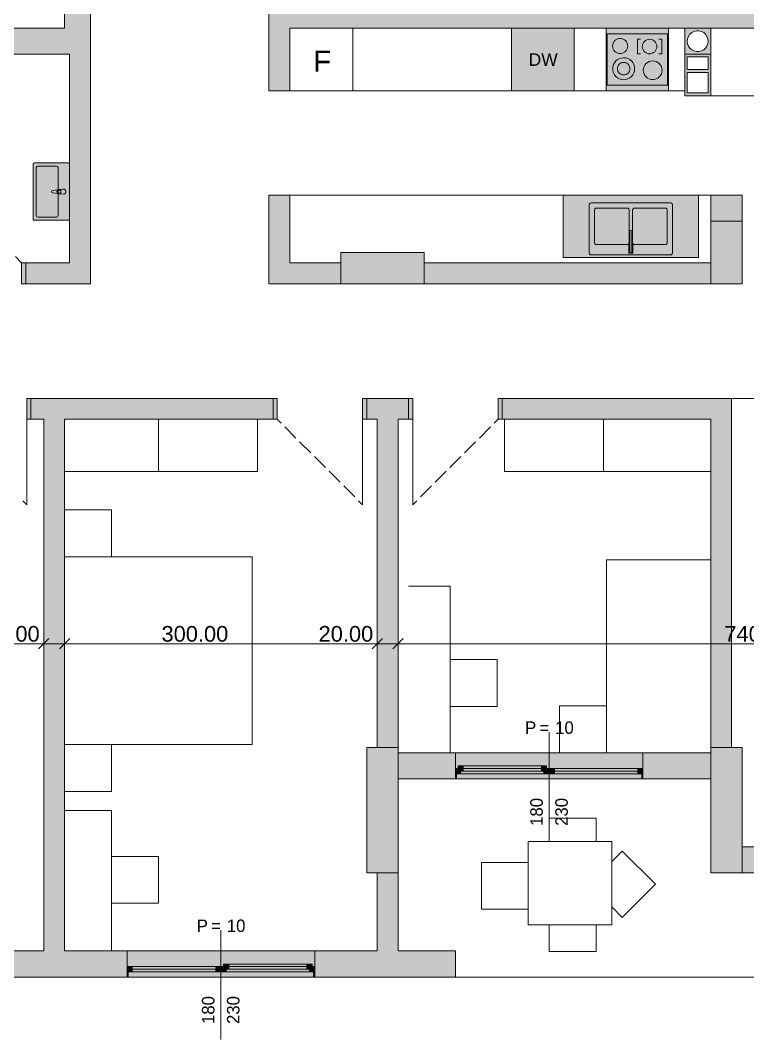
# Model space of a CAD drawing. Header units: millimetres. Extents: x 5493291 to 5652041, y -5155064 to -5098765.
# Drawn here: x 5608082 to 5615060, y -5131592 to -5121817 of the extents above; entities that cross this region are included whole.
import ezdxf

# ---------------------------------------------------------------- set-up
doc = ezdxf.new("R2010")
doc.units = ezdxf.units.MM
doc.header["$MEASUREMENT"] = 0
doc.layers.add('Drawing & Figure', color=7, linetype='Continuous')
for name, color, linetype, lineweight in [('Drawing & Figure_Pen_No__1', 7, 'Continuous', 13), ('Drawing & Figure_Pen_No__101', 252, 'Continuous', 13), ('Drawing & Figure_Pen_No__2', 8, 'Continuous', 13)]:
    doc.layers.add(name, color=color, linetype=linetype, lineweight=lineweight)
for name, color, linetype, lineweight, true_color in [('Drawing & Figure_Pen_No__102', 7, 'Continuous', 13, 0xcccccc), ('Drawing & Figure_Pen_No__105', 7, 'Continuous', 13, 0xcae6ff), ('Drawing & Figure_Pen_No__145', 7, 'Continuous', 13, 0x0077b0), ('Drawing & Figure_Pen_No__181', 7, 'Continuous', 5, 0x282828), ('Drawing & Figure_Pen_No__61', 7, 'Continuous', 13, 0x6a6a6a), ('Drawing & Figure_Pen_No__62', 7, 'Continuous', 13, 0xaaaaaa), ('Drawing & Figure_Pen_No__65', 7, 'Continuous', 20, 0x80c2ff)]:
    doc.layers.add(name, color=color, linetype=linetype, lineweight=lineweight, true_color=true_color)
doc.styles.add('GENERATED_STYLE_1', font='GIL_____.TTF')
doc.styles.add('GENERATED_STYLE_2', font='arial.ttf')
doc.styles.add('GENERATED_STYLE_3', font='ARIALUNI.ttf')

msp = doc.modelspace()

# ---------------------------------------------------------------- hatches: boundary and pattern name
at = {"layer": 'Drawing & Figure', "linetype": 'Continuous', "lineweight": 20}
h = msp.add_hatch(color=6, dxfattribs=at)
h.paths.add_polyline_path([(5614456.6, -5122141.5), (5614706.7, -5122141.5), (5614706.7, -5121891.5), (5614686.5, -5121891.5), (5614476.2, -5121891.5), (5614456.6, -5121891.5)])
h.paths.add_polyline_path([(5614484.5, -5122040.4), (5614481.5, -5122016.5), (5614484.5, -5121992.6), (5614492.8, -5121970), (5614506.5, -5121950.2), (5614524.9, -5121934.2), (5614545.7, -5121923), (5614569.4, -5121917.2), (5614593.2, -5121917.2), (5614617, -5121923), (5614638.4, -5121934.2), (5614656.2, -5121950.2), (5614669.8, -5121970), (5614678.7, -5121992.6), (5614681.1, -5122016.5), (5614678.7, -5122040.4), (5614669.8, -5122063), (5614656.2, -5122082.8), (5614638.4, -5122098.8), (5614617, -5122110), (5614593.2, -5122115.8), (5614569.4, -5122115.8), (5614545.7, -5122110), (5614524.9, -5122098.8), (5614506.5, -5122082.8), (5614492.8, -5122063)], flags=0)
h = msp.add_hatch(color=6, dxfattribs=at)
h.paths.add_polyline_path([(5614456.6, -5122541.5), (5614706.7, -5122541.5), (5614706.7, -5122141.5), (5614456.6, -5122141.5)])
h.paths.add_polyline_path([(5614681.1, -5122512.8), (5614481.5, -5122512.8), (5614481.5, -5122316.5), (5614681.1, -5122316.5)], flags=0)
h.paths.add_polyline_path([(5614481.5, -5122286.5), (5614481.5, -5122166.5), (5614681.1, -5122166.5), (5614681.1, -5122286.5)], flags=0)
at = {"layer": 'Drawing & Figure_Pen_No__1', "linetype": 'Continuous', "lineweight": 0, "true_color": 0xffffff}
for points in [[(5608754.6, -5121541.5), (5608504.5, -5121541.5), (5608504.5, -5121891.5), (5608754.6, -5121891.5)], [(5611656.4, -5121591.5), (5611406.3, -5121591.5), (5611406.3, -5121891.5)], [(5611656.4, -5121591.5), (5611406.3, -5121891.5), (5611656.4, -5121891.5)], [(5611656.4, -5121891.5), (5619106.6, -5121891.5), (5619106.6, -5121591.5), (5611656.4, -5121591.5)], [(5610466.6, -5121891.5), (5610666.7, -5121891.5), (5610466.6, -5121691.5)], [(5610466.6, -5121691.5), (5610666.7, -5121891.5), (5610666.7, -5121691.5)], [(5610666.7, -5121891.5), (5611406.3, -5121891.5), (5611406.3, -5121691.5), (5610666.7, -5121691.5)], [(5601706, -5122141.5), (5608504.5, -5122141.5), (5608504.5, -5121891.5), (5601706, -5121891.5)], [(5608754.6, -5121891.5), (5608504.5, -5121891.5), (5608754.6, -5122141.5)], [(5608504.5, -5122141.5), (5608754.6, -5122141.5), (5608504.5, -5121891.5)], [(5610466.6, -5121891.5), (5610466.6, -5122491.5), (5610666.7, -5122491.5), (5610666.7, -5121891.5)], [(5612795.7, -5122491.5), (5613395.7, -5122491.5), (5613395.7, -5121891.5), (5612795.7, -5121891.5)], [(5613702.2, -5122491.5), (5614302.1, -5122491.5), (5614302.1, -5121891.5), (5613702.2, -5121891.5)], [(5613712.3, -5122436.5), (5614292, -5122436.5), (5614292, -5121946.5), (5613712.3, -5121946.5)], [(5608754.6, -5124141.6), (5608754.6, -5122141.5), (5608554.4, -5122141.5), (5608554.4, -5124141.6)], [(5608554.4, -5123718.8), (5608554.4, -5123198.8), (5608552.6, -5123191.3), (5608547.3, -5123185.8), (5608539.6, -5123183.8), (5608219.4, -5123183.8), (5608212.3, -5123185.8), (5608206.3, -5123191.3), (5608204.5, -5123198.8), (5608204.5, -5123718.8), (5608206.3, -5123726.3), (5608212.3, -5123731.8), (5608219.4, -5123733.9), (5608539.6, -5123733.9), (5608547.3, -5123731.8), (5608552.6, -5123726.3)], [(5608494.4, -5123483.8), (5608505.1, -5123481.3), (5608514, -5123474.4), (5608518.8, -5123464.4), (5608518.8, -5123453.2), (5608514, -5123443.3), (5608505.1, -5123436.3), (5608494.4, -5123433.8), (5608452.8, -5123437.9), (5608443.3, -5123441.1), (5608389.9, -5123447.7), (5608383.3, -5123451.4), (5608380.4, -5123458.8), (5608383.3, -5123466.2), (5608389.9, -5123469.9), (5608443.3, -5123476.6), (5608452.8, -5123479.9)], [(5610666.7, -5124141.6), (5610666.7, -5123491.6), (5610466.6, -5123491.6), (5610466.6, -5124141.6)], [(5613289.9, -5123491.6), (5613289.9, -5124091.6), (5614589.6, -5124091.6), (5614589.6, -5123491.6)], [(5615006.6, -5123741.6), (5615006.6, -5123491.6), (5614706.7, -5123491.6), (5614706.7, -5123741.6)], [(5613559.6, -5123566.6), (5613549.5, -5123569.3), (5613542.4, -5123576.6), (5613540, -5123586.5), (5613540, -5124046.6), (5613542.4, -5124056.6), (5613549.5, -5124063.9), (5613559.6, -5124066.6), (5614320, -5124066.6), (5614330.1, -5124063.9), (5614337.2, -5124056.6), (5614339.6, -5124046.6), (5614339.6, -5123586.5), (5614337.2, -5123576.6), (5614330.1, -5123569.3), (5614320, -5123566.6)], [(5613930.9, -5123838.7), (5613930.9, -5124036.6), (5613933.3, -5124042.9), (5613939.8, -5124045.6), (5613946.3, -5124042.9), (5613948.7, -5124036.6), (5613948.7, -5123838.7), (5613946.3, -5123832.3), (5613939.8, -5123829.7), (5613933.3, -5123832.3)], [(5613919.6, -5123985.6), (5613919.6, -5124050.6), (5613960, -5124050.6), (5613960, -5123985.6), (5613948.7, -5123985.6), (5613948.7, -5124036.6), (5613946.3, -5124042.9), (5613939.8, -5124045.6), (5613933.3, -5124042.9), (5613930.9, -5124036.6), (5613930.9, -5123985.6)], [(5613920.2, -5123949.6), (5613920.2, -5123984.6), (5613930.9, -5123984.6), (5613930.9, -5123949.6)], [(5613959.4, -5123949.6), (5613948.7, -5123949.6), (5613948.7, -5123984.6), (5613959.4, -5123984.6)], [(5608134.4, -5124341.6), (5608134.4, -5124141.6), (5608094.6, -5124141.6), (5608094.6, -5124341.6)], [(5608554.4, -5124141.6), (5608134.4, -5124141.6), (5608134.4, -5124341.6), (5608554.4, -5124341.6)], [(5608506.3, -5124141.6), (5608306.1, -5124141.6), (5608306.1, -5124341.6), (5608506.3, -5124341.6)], [(5608554.4, -5124141.6), (5608754.6, -5124341.6), (5608754.6, -5124141.6)], [(5608554.4, -5124141.6), (5608554.4, -5124341.6), (5608754.6, -5124341.6)], [(5610666.7, -5124141.6), (5610466.6, -5124341.6), (5610666.7, -5124341.6)], [(5610666.7, -5124141.6), (5610466.6, -5124141.6), (5610466.6, -5124341.6)], [(5610666.7, -5124341.6), (5611155.6, -5124341.6), (5611155.6, -5124141.6), (5610666.7, -5124141.6)], [(5611955.2, -5124341.6), (5614706.7, -5124341.6), (5614706.7, -5124141.6), (5611955.2, -5124141.6)], [(5608184.3, -5125641.6), (5608184.3, -5125441.6), (5608144.5, -5125441.6), (5608144.5, -5125641.6)], [(5608184.3, -5125641.6), (5610506.4, -5125641.6), (5610506.4, -5125441.6), (5608184.3, -5125441.6)], [(5610506.4, -5125441.6), (5610506.4, -5125641.6), (5610546.2, -5125641.6), (5610546.2, -5125441.6)], [(5611406.3, -5125641.6), (5611406.3, -5125441.6), (5611366.5, -5125441.6), (5611366.5, -5125641.6)], [(5611406.3, -5125441.6), (5611406.3, -5125641.6), (5611806.1, -5125641.6), (5611806.1, -5125441.6)], [(5611806.1, -5125641.6), (5611846.5, -5125641.6), (5611846.5, -5125441.6), (5611806.1, -5125441.6)], [(5612706.6, -5125441.6), (5612666.2, -5125441.6), (5612666.2, -5125641.6), (5612706.6, -5125641.6)], [(5612706.6, -5125641.6), (5614706.7, -5125641.6), (5614706.7, -5125441.6), (5612706.6, -5125441.6)], [(5614706.7, -5125641.6), (5614906.3, -5125641.6), (5614906.3, -5125441.6)], [(5614706.7, -5125641.6), (5614906.3, -5125441.6), (5614706.7, -5125441.6)], [(5608306.1, -5125641.6), (5608306.1, -5130741.6), (5608506.3, -5130741.6), (5608506.3, -5125641.6)], [(5611506.1, -5125641.6), (5611506.1, -5128791.4), (5611706.3, -5128791.4), (5611706.3, -5125641.6)], [(5614706.7, -5125641.6), (5614706.7, -5128791.4), (5614906.3, -5128791.4), (5614906.3, -5125641.6)], [(5611706.3, -5128841.9), (5611706.3, -5129092), (5612256.3, -5129092), (5612256.3, -5129041.5), (5612256.3, -5128991.6), (5612256.3, -5128841.9)], [(5612256.3, -5129041.5), (5614056.2, -5129041.5), (5614056.2, -5128991.6), (5614056.2, -5128841.9), (5612256.3, -5128841.9), (5612256.3, -5128991.6)], [(5614056.2, -5129041.5), (5614056.2, -5129092), (5614706.7, -5129092), (5614706.7, -5128841.9), (5614056.2, -5128841.9), (5614056.2, -5128991.6)], [(5612256.3, -5129041.5), (5612306.2, -5129041.5), (5612306.2, -5129016.6), (5612281.3, -5129016.6), (5612281.3, -5128991.6), (5612256.3, -5128991.6)], [(5612281.3, -5129016.6), (5612331.2, -5129016.6), (5612331.2, -5128966.7), (5612281.3, -5128966.7)], [(5612331.2, -5128966.7), (5612331.2, -5129016.6), (5612306.2, -5129016.6), (5612306.2, -5129041.5), (5613106.4, -5129041.5), (5613106.4, -5129016.6), (5613081.4, -5129016.6), (5613081.4, -5128966.7)], [(5612331.2, -5129016.6), (5613081.4, -5129016.6), (5613081.4, -5128966.7), (5612331.2, -5128966.7)], [(5613131.3, -5128966.7), (5613081.4, -5128966.7), (5613081.4, -5129016.6), (5613131.3, -5129016.6)], [(5613156.3, -5128991.6), (5613131.3, -5128991.6), (5613131.3, -5129016.6), (5613106.4, -5129016.6), (5613106.4, -5129041.5), (5613156.3, -5129041.5)], [(5613156.3, -5129041.5), (5613206.2, -5129041.5), (5613206.2, -5128991.6), (5613156.3, -5128991.6)], [(5614006.3, -5128991.6), (5613206.2, -5128991.6), (5613206.2, -5129041.5), (5614006.3, -5129041.5)], [(5614056.2, -5128991.6), (5614006.3, -5128991.6), (5614006.3, -5129041.5), (5614056.2, -5129041.5)], [(5614056.2, -5129041.5), (5612256.3, -5129041.5), (5612256.3, -5129092), (5612266.4, -5129092), (5614046.1, -5129092), (5614056.2, -5129092)], [(5612256.3, -5129092), (5612266.4, -5129092), (5612266.4, -5129041.5), (5612256.3, -5129041.5)], [(5614046.1, -5129092), (5614056.2, -5129092), (5614056.2, -5129041.5), (5614046.1, -5129041.5)], [(5615006.6, -5129741.9), (5615006.6, -5129992), (5615406.4, -5129992), (5615406.4, -5129941.5), (5615406.4, -5129891.6), (5615406.4, -5129741.9)], [(5611506.1, -5129992), (5611506.1, -5130741.6), (5611706.3, -5130741.6), (5611706.3, -5129992)], [(5607759.6, -5130991.7), (5609106.3, -5130991.7), (5609106.3, -5130941.8), (5609106.3, -5130891.9), (5609106.3, -5130741.6), (5607759.6, -5130741.6), (5607759.6, -5130891.9), (5607759.6, -5130941.8)], [(5610906.1, -5130941.8), (5610906.1, -5130891.9), (5610906.1, -5130741.6), (5609106.3, -5130741.6), (5609106.3, -5130891.9), (5609106.3, -5130941.8)], [(5610906.1, -5130941.8), (5610906.1, -5130991.7), (5612256.3, -5130991.7), (5612256.3, -5130741.6), (5610906.1, -5130741.6), (5610906.1, -5130891.9)], [(5610031.1, -5130866.9), (5610031.1, -5130916.8), (5610081, -5130916.8), (5610081, -5130866.9)], [(5610831.3, -5130866.9), (5610081, -5130866.9), (5610081, -5130916.8), (5610056.1, -5130916.8), (5610056.1, -5130941.8), (5610856.2, -5130941.8), (5610856.2, -5130916.8), (5610831.3, -5130916.8)], [(5610831.3, -5130916.8), (5610831.3, -5130866.9), (5610081, -5130866.9), (5610081, -5130916.8)], [(5610881.2, -5130916.8), (5610881.2, -5130866.9), (5610831.3, -5130866.9), (5610831.3, -5130916.8)], [(5609106.3, -5130891.9), (5609106.3, -5130941.8), (5609156.2, -5130941.8), (5609156.2, -5130891.9)], [(5609106.3, -5130941.8), (5609106.3, -5130991.7), (5609116.4, -5130991.7), (5610896, -5130991.7), (5610906.1, -5130991.7), (5610906.1, -5130941.8)], [(5609116.4, -5130991.7), (5609116.4, -5130941.8), (5609106.3, -5130941.8), (5609106.3, -5130991.7)], [(5609156.2, -5130891.9), (5609156.2, -5130941.8), (5609956.3, -5130941.8), (5609956.3, -5130891.9)], [(5610006.2, -5130941.8), (5610006.2, -5130891.9), (5609956.3, -5130891.9), (5609956.3, -5130941.8)], [(5610006.2, -5130891.9), (5610006.2, -5130941.8), (5610056.1, -5130941.8), (5610056.1, -5130916.8), (5610031.1, -5130916.8), (5610031.1, -5130891.9)], [(5610906.1, -5130941.8), (5610906.1, -5130891.9), (5610881.2, -5130891.9), (5610881.2, -5130916.8), (5610856.2, -5130916.8), (5610856.2, -5130941.8)], [(5610906.1, -5130991.7), (5610906.1, -5130941.8), (5610896, -5130941.8), (5610896, -5130991.7)]]:
    msp.add_hatch(color=7, dxfattribs=at).paths.add_polyline_path(points)
at = {"layer": 'Drawing & Figure_Pen_No__1', "linetype": 'Continuous', "lineweight": 0, "true_color": 0x000000}
for points in [[(5615006.6, -5123741.6), (5614706.7, -5123741.6), (5614706.7, -5124341.6), (5615006.6, -5124341.6)], [(5611955.2, -5124041.6), (5611155.6, -5124041.6), (5611155.6, -5124341.6), (5611955.2, -5124341.6)], [(5611706.3, -5128791.4), (5611406.3, -5128791.4), (5611406.3, -5129992), (5611706.3, -5129992)], [(5615006.6, -5128791.4), (5614706.7, -5128791.4), (5614706.7, -5129992), (5615006.6, -5129992)]]:
    msp.add_hatch(color=18, dxfattribs=at).paths.add_polyline_path(points)

# ---------------------------------------------------------------- linework, layer by layer
at = {"layer": 'Drawing & Figure_Pen_No__1', "color": 7, "linetype": 'Continuous', "lineweight": 13}
for points in [[(5608504.5, -5120091.4), (5608504.5, -5121891.5)], [(5608504.5, -5121541.5), (5608504.5, -5121891.5)], [(5608754.6, -5121891.5), (5608754.6, -5121541.5)], [(5610466.6, -5121691.5), (5610466.6, -5121891.5)], [(5608504.5, -5121891.5), (5589555.9, -5121891.5)], [(5608504.5, -5121891.5), (5601706, -5121891.5)], [(5608754.6, -5122141.5), (5608754.6, -5121891.5)], [(5610466.6, -5121891.5), (5610466.6, -5122491.5)], [(5610666.7, -5121891.5), (5611406.3, -5121891.5)], [(5610666.7, -5122491.5), (5610666.7, -5121891.5)], [(5611406.3, -5121891.5), (5619106.6, -5121891.5)], [(5614456.6, -5121891.5), (5614456.6, -5122141.5)], [(5614476.2, -5121891.5), (5614456.6, -5121891.5)], [(5614686.5, -5121891.5), (5614476.2, -5121891.5)], [(5614492.8, -5121970), (5614484.5, -5121992.6)], [(5614506.5, -5121950.2), (5614492.8, -5121970)], [(5614524.9, -5121934.2), (5614506.5, -5121950.2)], [(5614545.7, -5121923), (5614524.9, -5121934.2)], [(5614569.4, -5121917.2), (5614545.7, -5121923)], [(5614593.2, -5121917.2), (5614569.4, -5121917.2)], [(5614617, -5121923), (5614593.2, -5121917.2)], [(5614638.4, -5121934.2), (5614617, -5121923)], [(5614656.2, -5121950.2), (5614638.4, -5121934.2)], [(5614669.8, -5121970), (5614656.2, -5121950.2)], [(5614678.7, -5121992.6), (5614669.8, -5121970)], [(5614706.7, -5121891.5), (5614686.5, -5121891.5)], [(5614706.7, -5122141.5), (5614706.7, -5121891.5)], [(5614484.5, -5121992.6), (5614481.5, -5122016.5)], [(5614481.5, -5122016.5), (5614484.5, -5122040.4)], [(5614484.5, -5122040.4), (5614492.8, -5122063)], [(5614492.8, -5122063), (5614506.5, -5122082.8)], [(5614656.2, -5122082.8), (5614669.8, -5122063)], [(5614669.8, -5122063), (5614678.7, -5122040.4)], [(5614681.1, -5122016.5), (5614678.7, -5121992.6)], [(5614678.7, -5122040.4), (5614681.1, -5122016.5)], [(5607206, -5122141.5), (5608554.4, -5122141.5)], [(5608554.4, -5122141.5), (5608554.4, -5124141.6)], [(5608754.6, -5124141.6), (5608754.6, -5122141.5)], [(5614456.6, -5122141.5), (5614706.7, -5122141.5)], [(5614706.7, -5122141.5), (5614456.6, -5122141.5)], [(5614456.6, -5122141.5), (5614456.6, -5122541.5)], [(5614481.5, -5122166.5), (5614481.5, -5122286.5)], [(5614681.1, -5122166.5), (5614481.5, -5122166.5)], [(5614506.5, -5122082.8), (5614524.9, -5122098.8)], [(5614524.9, -5122098.8), (5614545.7, -5122110)], [(5614545.7, -5122110), (5614569.4, -5122115.8)], [(5614569.4, -5122115.8), (5614593.2, -5122115.8)], [(5614593.2, -5122115.8), (5614617, -5122110)], [(5614617, -5122110), (5614638.4, -5122098.8)], [(5614638.4, -5122098.8), (5614656.2, -5122082.8)], [(5614681.1, -5122286.5), (5614681.1, -5122166.5)], [(5614706.7, -5122541.5), (5614706.7, -5122141.5)], [(5614481.5, -5122286.5), (5614681.1, -5122286.5)], [(5614481.5, -5122316.5), (5614481.5, -5122512.8)], [(5614681.1, -5122316.5), (5614481.5, -5122316.5)], [(5614681.1, -5122512.8), (5614681.1, -5122316.5)], [(5610666.7, -5122491.5), (5610466.6, -5122491.5)], [(5614456.6, -5122541.5), (5614706.7, -5122541.5)], [(5614481.5, -5122512.8), (5614681.1, -5122512.8)], [(5610466.6, -5123491.6), (5610466.6, -5124341.6)], [(5610666.7, -5123491.6), (5610466.6, -5123491.6)], [(5610666.7, -5124141.6), (5610666.7, -5123491.6)], [(5615006.6, -5123491.6), (5614706.7, -5123491.6)], [(5614706.7, -5123491.6), (5614706.7, -5123741.6)], [(5615006.6, -5123741.6), (5615006.6, -5123491.6)], [(5614706.7, -5123741.6), (5615006.6, -5123741.6)], [(5615006.6, -5123741.6), (5614706.7, -5123741.6)], [(5614706.7, -5123741.6), (5614706.7, -5124341.6)], [(5615006.6, -5124341.6), (5615006.6, -5123741.6)], [(5611955.2, -5124041.6), (5611155.6, -5124041.6)], [(5611155.6, -5124041.6), (5611155.6, -5124341.6)], [(5611955.2, -5124341.6), (5611955.2, -5124041.6)], [(5608134.4, -5124141.6), (5608156.4, -5124141.6)], [(5608134.4, -5124141.6), (5608134.4, -5124341.6)], [(5608554.4, -5124141.6), (5608134.4, -5124141.6)], [(5608134.4, -5124141.6), (5608134.4, -5124341.6)], [(5608134.4, -5124141.6), (5608134.4, -5124341.6)], [(5608134.4, -5124141.6), (5608156.4, -5124141.6)], [(5608134.4, -5124141.6), (5608156.4, -5124141.6)], [(5608506.3, -5124141.6), (5608306.1, -5124141.6)], [(5608754.6, -5124341.6), (5608754.6, -5124141.6)], [(5611155.6, -5124141.6), (5610666.7, -5124141.6)], [(5611155.6, -5124141.6), (5611155.6, -5124341.6)], [(5614706.7, -5124141.6), (5611955.2, -5124141.6)], [(5611955.2, -5124141.6), (5611955.2, -5124341.6)], [(5614706.7, -5124341.6), (5614706.7, -5124141.6)], [(5608134.4, -5124341.6), (5608156.4, -5124341.6)], [(5608134.4, -5124341.6), (5608754.6, -5124341.6)], [(5608134.4, -5124341.6), (5608156.4, -5124341.6)], [(5608134.4, -5124341.6), (5608156.4, -5124341.6)], [(5608306.1, -5124341.6), (5608506.3, -5124341.6)], [(5610466.6, -5124341.6), (5610666.7, -5124341.6)], [(5610666.7, -5124341.6), (5611155.6, -5124341.6)], [(5611155.6, -5124341.6), (5611955.2, -5124341.6)], [(5611955.2, -5124341.6), (5614706.7, -5124341.6)], [(5614706.7, -5124341.6), (5615006.6, -5124341.6)], [(5608184.3, -5125441.6), (5608206.3, -5125441.6)], [(5608184.3, -5125641.6), (5608184.3, -5125441.6)], [(5610506.4, -5125441.6), (5608184.3, -5125441.6)], [(5608184.3, -5125641.6), (5608184.3, -5125441.6)], [(5608184.3, -5125641.6), (5608184.3, -5125441.6)], [(5608184.3, -5125441.6), (5608206.3, -5125441.6)], [(5608184.3, -5125441.6), (5608206.3, -5125441.6)], [(5610506.4, -5125441.6), (5610484.4, -5125441.6)], [(5610506.4, -5125441.6), (5610484.4, -5125441.6)], [(5610506.4, -5125441.6), (5610484.4, -5125441.6)], [(5610506.4, -5125641.6), (5610506.4, -5125441.6)], [(5610506.4, -5125641.6), (5610506.4, -5125441.6)], [(5610506.4, -5125641.6), (5610506.4, -5125441.6)], [(5611406.3, -5125441.6), (5611428.3, -5125441.6)], [(5611406.3, -5125641.6), (5611406.3, -5125441.6)], [(5611806.1, -5125441.6), (5611406.3, -5125441.6)], [(5611406.3, -5125641.6), (5611406.3, -5125441.6)], [(5611406.3, -5125641.6), (5611406.3, -5125441.6)], [(5611406.3, -5125441.6), (5611428.3, -5125441.6)], [(5611406.3, -5125441.6), (5611428.3, -5125441.6)], [(5611806.1, -5125441.6), (5611784.1, -5125441.6)], [(5611806.1, -5125441.6), (5611784.1, -5125441.6)], [(5611806.1, -5125441.6), (5611784.1, -5125441.6)], [(5611806.1, -5125641.6), (5611806.1, -5125441.6)], [(5611806.1, -5125641.6), (5611806.1, -5125441.6)], [(5611806.1, -5125641.6), (5611806.1, -5125441.6)], [(5612706.6, -5125441.6), (5612728.6, -5125441.6)], [(5612706.6, -5125641.6), (5612706.6, -5125441.6)], [(5614906.3, -5125441.6), (5612706.6, -5125441.6)], [(5612706.6, -5125641.6), (5612706.6, -5125441.6)], [(5612706.6, -5125641.6), (5612706.6, -5125441.6)], [(5612706.6, -5125441.6), (5612728.6, -5125441.6)], [(5612706.6, -5125441.6), (5612728.6, -5125441.6)], [(5614906.3, -5125441.6), (5614906.3, -5125641.6)], [(5608184.3, -5125641.6), (5608206.3, -5125641.6)], [(5608184.3, -5125641.6), (5608306.1, -5125641.6)], [(5608184.3, -5125641.6), (5608206.3, -5125641.6)], [(5608184.3, -5125641.6), (5608206.3, -5125641.6)], [(5608306.1, -5125641.6), (5608306.1, -5130741.6)], [(5608506.3, -5125641.6), (5610506.4, -5125641.6)], [(5608506.3, -5130741.6), (5608506.3, -5125641.6)], [(5610506.4, -5125641.6), (5610484.4, -5125641.6)], [(5610506.4, -5125641.6), (5610484.4, -5125641.6)], [(5610506.4, -5125641.6), (5610484.4, -5125641.6)], [(5611406.3, -5125641.6), (5611428.3, -5125641.6)], [(5611406.3, -5125641.6), (5611506.1, -5125641.6)], [(5611406.3, -5125641.6), (5611428.3, -5125641.6)], [(5611406.3, -5125641.6), (5611428.3, -5125641.6)], [(5611506.1, -5125641.6), (5611506.1, -5128791.4)], [(5611706.3, -5125641.6), (5611806.1, -5125641.6)], [(5611706.3, -5128791.4), (5611706.3, -5125641.6)], [(5611806.1, -5125641.6), (5611784.1, -5125641.6)], [(5611806.1, -5125641.6), (5611784.1, -5125641.6)], [(5611806.1, -5125641.6), (5611784.1, -5125641.6)], [(5612706.6, -5125641.6), (5612728.6, -5125641.6)], [(5612706.6, -5125641.6), (5614706.7, -5125641.6)], [(5612706.6, -5125641.6), (5612728.6, -5125641.6)], [(5612706.6, -5125641.6), (5612728.6, -5125641.6)], [(5614706.7, -5125641.6), (5614706.7, -5128791.4)], [(5614906.3, -5128791.4), (5614906.3, -5125641.6)], [(5608306.1, -5127888.5), (5608306.1, -5127700.8)], [(5608506.3, -5127888.5), (5608506.3, -5127700.8)], [(5611506.1, -5127888.5), (5611506.1, -5127700.8)], [(5611706.3, -5127888.5), (5611706.3, -5127700.8)], [(5605356.2, -5127794.7), (5608306.1, -5127794.7)], [(5608306.1, -5127794.7), (5608506.3, -5127794.7)], [(5608506.3, -5127794.7), (5611506.1, -5127794.7)], [(5611506.1, -5127794.7), (5611706.3, -5127794.7)], [(5611706.3, -5127794.7), (5619106.6, -5127794.7)], [(5611706.3, -5128791.4), (5611406.3, -5128791.4)], [(5611406.3, -5128791.4), (5611406.3, -5129992)], [(5611506.1, -5128791.4), (5611706.3, -5128791.4)], [(5611706.3, -5129992), (5611706.3, -5128791.4)], [(5614706.7, -5128791.4), (5614906.3, -5128791.4)], [(5615006.6, -5128791.4), (5614706.7, -5128791.4)], [(5614706.7, -5128791.4), (5614706.7, -5129992)], [(5615006.6, -5129992), (5615006.6, -5128791.4)], [(5612256.3, -5128841.9), (5611706.3, -5128841.9)], [(5611706.3, -5128841.9), (5611706.3, -5129092)], [(5612256.3, -5128991.6), (5612256.3, -5128841.9)], [(5614056.2, -5128991.6), (5614056.2, -5128841.9)], [(5614706.7, -5128841.9), (5614056.2, -5128841.9)], [(5614706.7, -5129092), (5614706.7, -5128841.9)], [(5612256.3, -5129041.5), (5612256.3, -5128991.6)], [(5614056.2, -5129041.5), (5614056.2, -5128991.6)], [(5611706.3, -5129092), (5612256.3, -5129092)], [(5612256.3, -5129092), (5612256.3, -5129041.5)], [(5612256.3, -5129092), (5612256.3, -5129041.5)], [(5614056.2, -5129092), (5614056.2, -5129041.5)], [(5614056.2, -5129092), (5614056.2, -5129041.5)], [(5614056.2, -5129092), (5614706.7, -5129092)], [(5615406.4, -5129741.9), (5615006.6, -5129741.9)], [(5615006.6, -5129741.9), (5615006.6, -5129992)], [(5611406.3, -5129992), (5611706.3, -5129992)], [(5611506.1, -5129992), (5611506.1, -5130741.6)], [(5611706.3, -5129992), (5611506.1, -5129992)], [(5611706.3, -5130741.6), (5611706.3, -5129992)], [(5614706.7, -5129992), (5615006.6, -5129992)], [(5615006.6, -5129992), (5615406.4, -5129992)], [(5608306.1, -5130741.6), (5607759.6, -5130741.6)], [(5609106.3, -5130741.6), (5608506.3, -5130741.6)], [(5609106.3, -5130891.9), (5609106.3, -5130741.6)], [(5610906.1, -5130891.9), (5610906.1, -5130741.6)], [(5611506.1, -5130741.6), (5610906.1, -5130741.6)], [(5612256.3, -5130741.6), (5611706.3, -5130741.6)], [(5612256.3, -5130991.7), (5612256.3, -5130741.6)], [(5609106.3, -5130941.8), (5609106.3, -5130891.9)], [(5609106.3, -5130991.7), (5609106.3, -5130941.8)], [(5609106.3, -5130991.7), (5609106.3, -5130941.8)], [(5610906.1, -5130941.8), (5610906.1, -5130891.9)], [(5610906.1, -5130991.7), (5610906.1, -5130941.8)], [(5610906.1, -5130991.7), (5610906.1, -5130941.8)], [(5540454.1, -5130991.7), (5619356.6, -5130991.7)], [(5540454.1, -5130991.7), (5619356.6, -5130991.7)], [(5607759.6, -5130991.7), (5609106.3, -5130991.7)], [(5610906.1, -5130991.7), (5612256.3, -5130991.7)]]:
    msp.add_lwpolyline(points, dxfattribs=at)
at = {"layer": 'Drawing & Figure_Pen_No__101', "color": 252, "linetype": 'Continuous', "lineweight": 13}
for points in [[(5608206.3, -5123191.3), (5608204.5, -5123198.8)], [(5608204.5, -5123198.8), (5608204.5, -5123718.8)], [(5608212.3, -5123185.8), (5608206.3, -5123191.3)], [(5608219.4, -5123183.8), (5608212.3, -5123185.8)], [(5608539.6, -5123183.8), (5608219.4, -5123183.8)], [(5608234.2, -5123228.8), (5608234.2, -5123688.8)], [(5608429.7, -5123213.8), (5608249.7, -5123213.8)], [(5608444.5, -5123688.8), (5608444.5, -5123228.8)], [(5608547.3, -5123185.8), (5608539.6, -5123183.8)], [(5608552.6, -5123191.3), (5608547.3, -5123185.8)], [(5608554.4, -5123198.8), (5608552.6, -5123191.3)], [(5608554.4, -5123718.8), (5608554.4, -5123198.8)], [(5608389.9, -5123447.7), (5608443.3, -5123441.1)], [(5608443.3, -5123441.1), (5608452.8, -5123437.8)], [(5608452.8, -5123437.8), (5608494.4, -5123433.8)], [(5608469.5, -5123445.2), (5608454.6, -5123445.2)], [(5608469.5, -5123472.4), (5608469.5, -5123445.2)], [(5608494.4, -5123433.8), (5608505.1, -5123436.3)], [(5608505.1, -5123436.3), (5608514, -5123443.3)], [(5608514, -5123443.3), (5608518.8, -5123453.2)], [(5608380.4, -5123458.8), (5608383.3, -5123451.4)], [(5608383.3, -5123466.2), (5608380.4, -5123458.8)], [(5608383.3, -5123451.4), (5608389.9, -5123447.7)], [(5608389.9, -5123469.9), (5608383.3, -5123466.2)], [(5608443.3, -5123476.5), (5608389.9, -5123469.9)], [(5608452.8, -5123479.9), (5608443.3, -5123476.5)], [(5608494.4, -5123483.8), (5608452.8, -5123479.9)], [(5608454.6, -5123472.4), (5608469.5, -5123472.4)], [(5608505.1, -5123481.3), (5608494.4, -5123483.8)], [(5608514, -5123474.4), (5608505.1, -5123481.3)], [(5608518.8, -5123464.4), (5608514, -5123474.4)], [(5608518.8, -5123453.2), (5608518.8, -5123464.4)], [(5610666.7, -5123491.6), (5614706.7, -5123491.6)], [(5608204.5, -5123718.8), (5608206.3, -5123726.3)], [(5608206.3, -5123726.3), (5608212.3, -5123731.8)], [(5608212.3, -5123731.8), (5608219.4, -5123733.9)], [(5608219.4, -5123733.9), (5608539.6, -5123733.9)], [(5608249.7, -5123703.9), (5608429.7, -5123703.9)], [(5608539.6, -5123733.9), (5608547.3, -5123731.8)], [(5608547.3, -5123731.8), (5608552.6, -5123726.3)], [(5608552.6, -5123726.3), (5608554.4, -5123718.8)], [(5615406.4, -5125441.6), (5614906.3, -5125441.6)], [(5614906.3, -5125441.6), (5614906.3, -5128791.4)], [(5609406.2, -5125641.6), (5608506.3, -5125641.6)], [(5608506.3, -5125641.6), (5608506.3, -5126141.6)], [(5609406.2, -5126141.6), (5609406.2, -5125641.6)], [(5610356.7, -5125641.6), (5609406.2, -5125641.6)], [(5609406.2, -5125641.6), (5609406.2, -5126141.6)], [(5610356.7, -5126141.6), (5610356.7, -5125641.6)], [(5613677.8, -5125641.6), (5612728, -5125641.6)], [(5612728, -5125641.6), (5612728, -5126141.6)], [(5613677.8, -5126141.6), (5613677.8, -5125641.6)], [(5614706.7, -5125641.6), (5613677.8, -5125641.6)], [(5613677.8, -5125641.6), (5613677.8, -5126141.6)], [(5614706.7, -5126141.6), (5614706.7, -5125641.6)], [(5608506.3, -5126141.6), (5609406.2, -5126141.6)], [(5609406.2, -5126141.6), (5610356.7, -5126141.6)], [(5612728, -5126141.6), (5613677.8, -5126141.6)], [(5613677.8, -5126141.6), (5614706.7, -5126141.6)], [(5608506.3, -5126512.1), (5608956, -5126512.1)], [(5608506.3, -5126962.1), (5608506.3, -5126512.1)], [(5608956, -5126512.1), (5608956, -5126962.1)], [(5610306.2, -5126962.1), (5608506.3, -5126962.1)], [(5608506.3, -5126962.1), (5608506.3, -5128762.3)], [(5608956, -5126962.1), (5608506.3, -5126962.1)], [(5610306.2, -5128762.3), (5610306.2, -5126962.1)], [(5613706.3, -5128841.9), (5613706.3, -5126991.7)], [(5613706.3, -5126991.7), (5614706.7, -5126991.7)], [(5614706.7, -5126991.7), (5614706.7, -5128841.9)], [(5612206.4, -5127241.7), (5611806.1, -5127241.7)], [(5612206.4, -5128841.9), (5612206.4, -5127241.7)], [(5611706.3, -5127541.6), (5611706.3, -5128841.9)], [(5612656.1, -5127946.2), (5612206.4, -5127946.2)], [(5612206.4, -5127946.2), (5612206.4, -5128396.4)], [(5612656.1, -5128396.4), (5612656.1, -5127946.2)], [(5612206.4, -5128396.4), (5612656.1, -5128396.4)], [(5613706.3, -5128391.7), (5613256.7, -5128391.7)], [(5613256.7, -5128391.7), (5613256.7, -5128841.9)], [(5613706.3, -5128841.9), (5613706.3, -5128391.7)], [(5608506.3, -5128762.3), (5610306.2, -5128762.3)], [(5608506.3, -5128762.3), (5608956, -5128762.3)], [(5608506.3, -5129212), (5608506.3, -5128762.3)], [(5608956, -5128762.3), (5608956, -5129212)], [(5614906.3, -5128791.4), (5615006.6, -5128791.4)], [(5615006.6, -5128791.4), (5615006.6, -5129741.9)], [(5611706.3, -5128841.9), (5612206.4, -5128841.9)], [(5613256.7, -5128841.9), (5613706.3, -5128841.9)], [(5614706.7, -5128841.9), (5613706.3, -5128841.9)], [(5608956, -5129212), (5608506.3, -5129212)], [(5608506.3, -5129395), (5608956, -5129395)], [(5608506.3, -5130741.6), (5608506.3, -5129395)], [(5608956, -5129395), (5608956, -5130741.6)], [(5613156.3, -5129692), (5613156.3, -5129466.8)], [(5613156.3, -5129466.8), (5613606.5, -5129466.8)], [(5613606.5, -5129466.8), (5613606.5, -5129692)], [(5612956.1, -5129692), (5613756.2, -5129692)], [(5612956.1, -5130491.5), (5612956.1, -5129692)], [(5613756.2, -5129692), (5613756.2, -5130491.5)], [(5613756.2, -5129884.4), (5613857.8, -5129783.5)], [(5613857.8, -5129783.5), (5614175.6, -5130101.3)], [(5615006.6, -5129741.9), (5615406.4, -5129741.9)], [(5608956, -5130284.2), (5608956, -5129834)], [(5608956, -5129834), (5609406.2, -5129834)], [(5609406.2, -5129834), (5609406.2, -5130284.2)], [(5612506.4, -5130341.8), (5612506.4, -5129891.6)], [(5612506.4, -5129891.6), (5612956.1, -5129891.6)], [(5612956.1, -5129891.6), (5612956.1, -5130341.8)], [(5614175.6, -5130101.3), (5613857.8, -5130419.7)], [(5609406.2, -5130284.2), (5608956, -5130284.2)], [(5612956.1, -5130341.8), (5612506.4, -5130341.8)], [(5613857.8, -5130419.7), (5613756.2, -5130318.7)], [(5613756.2, -5130491.5), (5612956.1, -5130491.5)], [(5613156.3, -5130746.4), (5613156.3, -5130491.5)], [(5613606.5, -5130491.5), (5613606.5, -5130746.4)], [(5608956, -5130741.6), (5608506.3, -5130741.6)], [(5613606.5, -5130746.4), (5613156.3, -5130746.4)]]:
    msp.add_lwpolyline(points, dxfattribs=at)
for points in [[(5608234.2, -5123228.8, -0.413726), (5608249.7, -5123213.8)], [(5608429.7, -5123213.8, -0.413747), (5608444.5, -5123228.8)], [(5608443.3, -5123476.5, -0.264972), (5608433.2, -5123458.8, -0.264972), (5608443.3, -5123441.1)], [(5608454.6, -5123472.4, -0.413707), (5608441, -5123458.8, -0.413707), (5608454.6, -5123445.2)], [(5608249.7, -5123703.9, -0.413726), (5608234.2, -5123688.8)], [(5608444.5, -5123688.8, -0.413747), (5608429.7, -5123703.9)]]:
    msp.add_lwpolyline(points, format="xyb", dxfattribs=at)
at = {"layer": 'Drawing & Figure_Pen_No__102', "color": 254, "linetype": 'Continuous', "lineweight": 13, "true_color": 0xcccccc}
for points in [[(5612795.7, -5121891.5), (5613395.7, -5121891.5)], [(5612795.7, -5122491.5), (5612795.7, -5121891.5)], [(5613395.7, -5122491.5), (5613395.7, -5121891.5)], [(5613702.2, -5121891.5), (5614302.1, -5121891.5)], [(5613702.2, -5122491.5), (5613702.2, -5121891.5)], [(5614292, -5121946.5), (5613712.3, -5121946.5)], [(5613712.3, -5121946.5), (5613712.3, -5122436.5)], [(5614292, -5122436.5), (5614292, -5121946.5)], [(5614302.1, -5122491.5), (5614302.1, -5121891.5)], [(5614002.2, -5122138), (5614002.2, -5121997.8)], [(5614002.2, -5121997.8), (5614031.3, -5121997.8)], [(5614207.7, -5121997.8), (5614236.2, -5121997.8)], [(5614236.2, -5122138), (5614236.2, -5121997.8)], [(5614002.2, -5122138), (5614031.3, -5122138)], [(5614207.7, -5122138), (5614236.2, -5122138)], [(5613712.3, -5122436.5), (5614292, -5122436.5)], [(5612795.7, -5122491.5), (5613395.7, -5122491.5)], [(5613702.2, -5122491.5), (5614302.1, -5122491.5)], [(5613289.9, -5123491.6), (5614589.6, -5123491.6)], [(5613289.9, -5123491.6), (5613289.9, -5124091.6)], [(5614589.6, -5123491.6), (5614589.6, -5124091.6)], [(5613540, -5123586.5), (5613542.4, -5123576.6)], [(5613540, -5124046.6), (5613540, -5123586.5)], [(5613542.4, -5123576.6), (5613549.5, -5123569.3)], [(5613549.5, -5123569.3), (5613559.6, -5123566.6)], [(5613559.6, -5123566.6), (5614320, -5123566.6)], [(5613589.9, -5123946.6), (5613589.9, -5123636.6)], [(5613609.5, -5123616.5), (5613904.7, -5123616.5)], [(5613924.9, -5123636.6), (5613924.9, -5123946.6)], [(5613954.6, -5123946.6), (5613954.6, -5123636.6)], [(5613974.8, -5123616.5), (5614270.1, -5123616.5)], [(5614289.7, -5123636.6), (5614289.7, -5123946.6)], [(5614320, -5123566.6), (5614330.1, -5123569.3)], [(5614330.1, -5123569.3), (5614337.2, -5123576.6)], [(5614337.2, -5123576.6), (5614339.6, -5123586.5)], [(5614339.6, -5123586.5), (5614339.6, -5124046.6)], [(5613930.9, -5123838.7), (5613933.3, -5123832.3)], [(5613933.3, -5123832.3), (5613939.8, -5123829.7)], [(5613939.8, -5123829.7), (5613946.3, -5123832.3)], [(5613946.3, -5123832.3), (5613948.7, -5123838.8)], [(5613930.9, -5124036.6), (5613930.9, -5123838.7)], [(5613948.7, -5123838.8), (5613948.7, -5124036.6)], [(5613904.7, -5123966.6), (5613609.5, -5123966.6)], [(5613919.6, -5123985.6), (5613930.9, -5123985.6)], [(5613919.6, -5124050.6), (5613919.6, -5123985.6)], [(5613920.2, -5123949.6), (5613930.9, -5123949.6)], [(5613920.2, -5123984.6), (5613920.2, -5123949.6)], [(5613930.9, -5123984.6), (5613920.2, -5123984.6)], [(5613930.9, -5123949.6), (5613930.9, -5123984.6)], [(5613930.9, -5123985.6), (5613930.9, -5124036.6)], [(5613948.7, -5123984.6), (5613948.7, -5123949.6)], [(5613948.7, -5123949.6), (5613959.4, -5123949.6)], [(5613959.4, -5123984.6), (5613948.7, -5123984.6)], [(5613948.7, -5124036.6), (5613948.7, -5123985.6)], [(5613948.7, -5123985.6), (5613960, -5123985.6)], [(5613959.4, -5123949.6), (5613959.4, -5123984.6)], [(5613960, -5123985.6), (5613960, -5124050.6)], [(5614270.1, -5123966.6), (5613974.8, -5123966.6)], [(5613289.9, -5124091.6), (5614589.6, -5124091.6)], [(5613542.4, -5124056.6), (5613540, -5124046.6)], [(5613549.5, -5124063.9), (5613542.4, -5124056.6)], [(5613559.6, -5124066.6), (5613549.5, -5124063.9)], [(5614320, -5124066.6), (5613559.6, -5124066.6)], [(5613960, -5124050.6), (5613919.6, -5124050.6)], [(5613933.3, -5124042.9), (5613930.9, -5124036.6)], [(5613930.9, -5124036.6), (5613933.3, -5124042.9)], [(5613939.8, -5124045.6), (5613933.3, -5124042.9)], [(5613933.3, -5124042.9), (5613939.8, -5124045.6)], [(5613946.3, -5124042.9), (5613939.8, -5124045.6)], [(5613939.8, -5124045.6), (5613946.3, -5124042.9)], [(5613948.7, -5124036.6), (5613946.3, -5124042.9)], [(5613946.3, -5124042.9), (5613948.7, -5124036.6)], [(5614330.1, -5124063.9), (5614320, -5124066.6)], [(5614337.2, -5124056.6), (5614330.1, -5124063.9)], [(5614339.6, -5124046.6), (5614337.2, -5124056.6)]]:
    msp.add_lwpolyline(points, dxfattribs=at)
for points in [[(5613909.5, -5122062.2, 0.414214), (5613837, -5121989.6, 0.414214), (5613764.6, -5122062.2, 0.414214), (5613837, -5122134.6, 0.414214)], [(5614189.3, -5122067, 0.414214), (5614119.2, -5121997.1, 0.414214), (5614049.1, -5122067, 0.414214), (5614119.2, -5122137.1, 0.414214)], [(5613975.4, -5122280.2, 0.414214), (5613870.3, -5122175.2, 0.414214), (5613765.7, -5122280.2, 0.414214), (5613870.3, -5122385.2, 0.414214)], [(5613930.3, -5122280.2, 0.414214), (5613870.3, -5122220.2, 0.414214), (5613810.3, -5122280.2, 0.414214), (5613870.3, -5122340.2, 0.414214)], [(5614239.2, -5122294.4, 0.414214), (5614148.9, -5122204.4, 0.414214), (5614059.2, -5122294.4, 0.414214), (5614148.9, -5122384.4, 0.414214)]]:
    msp.add_lwpolyline(points, format="xyb", close=True, dxfattribs=at)
for points in [[(5613589.9, -5123636.6, -0.413732), (5613609.5, -5123616.5)], [(5613904.7, -5123616.5, -0.413745), (5613924.9, -5123636.6)], [(5613954.6, -5123636.6, -0.413745), (5613974.8, -5123616.5)], [(5614270.1, -5123616.5, -0.413732), (5614289.7, -5123636.6)], [(5613609.5, -5123966.6, -0.413732), (5613589.9, -5123946.6)], [(5613924.9, -5123946.6, -0.413745), (5613904.7, -5123966.6)], [(5613974.8, -5123966.6, -0.413745), (5613954.6, -5123946.6)], [(5614289.7, -5123946.6, -0.413732), (5614270.1, -5123966.6)]]:
    msp.add_lwpolyline(points, format="xyb", dxfattribs=at)
at = {"layer": 'Drawing & Figure_Pen_No__145', "color": 144, "linetype": 'Continuous', "lineweight": 13, "true_color": 0x0077b0}
for points in [[(5608356, -5127744.8), (5608256.2, -5127844.6)], [(5608556.2, -5127744.8), (5608456.4, -5127844.6)], [(5611556.6, -5127744.8), (5611456.2, -5127844.6)], [(5611756.2, -5127744.8), (5611656.4, -5127844.6)], [(5613156.3, -5129692), (5613156.3, -5128641.8)], [(5610006.2, -5131591.7), (5610006.2, -5130542)]]:
    msp.add_lwpolyline(points, dxfattribs=at)
at = {"layer": 'Drawing & Figure_Pen_No__181', "color": 250, "linetype": 'Continuous', "lineweight": 5, "true_color": 0x282828}
for points in [[(5608094.6, -5124141.6), (5608034.6, -5124082.1)], [(5610546.2, -5125641.6), (5610584.8, -5125680.4)], [(5612666.2, -5125641.6), (5612627.6, -5125680.4)], [(5610620.4, -5125715.7), (5610726.7, -5125821.8)], [(5612592, -5125715.7), (5612486.2, -5125821.8)], [(5610761.8, -5125857.2), (5610868.1, -5125963.3)], [(5612450.6, -5125857.2), (5612344.8, -5125963.3)], [(5610903.2, -5125998.6), (5611009.5, -5126104.7)], [(5612309.2, -5125998.6), (5612203.5, -5126104.7)], [(5611044.5, -5126140), (5611150.9, -5126246.1)], [(5612167.8, -5126140), (5612062.1, -5126246.1)], [(5611185.9, -5126281.5), (5611292.2, -5126387.5)], [(5612026.5, -5126281.5), (5611920.7, -5126387.5)], [(5608105.3, -5126422.9), (5608144.5, -5126461.6)], [(5611327.3, -5126422.9), (5611366.5, -5126461.6)], [(5611885.1, -5126422.9), (5611846.5, -5126461.6)]]:
    msp.add_lwpolyline(points, dxfattribs=at)
at = {"layer": 'Drawing & Figure_Pen_No__2', "color": 8, "linetype": 'Continuous', "lineweight": 13}
for points in [[(5614056.2, -5128841.9), (5612256.3, -5128841.9)], [(5612256.3, -5128991.6), (5612256.3, -5128841.9)], [(5614056.2, -5128991.6), (5614056.2, -5128841.9)], [(5612281.3, -5128991.6), (5612256.3, -5128991.6)], [(5612256.3, -5129041.5), (5612256.3, -5128991.6)], [(5612256.3, -5129041.5), (5612256.3, -5128991.6)], [(5612331.2, -5128966.7), (5612281.3, -5128966.7)], [(5612281.3, -5128966.7), (5612281.3, -5129016.6)], [(5612281.3, -5129016.6), (5612281.3, -5128991.6)], [(5612306.2, -5129016.6), (5612281.3, -5129016.6)], [(5612281.3, -5129016.6), (5612331.2, -5129016.6)], [(5612306.2, -5129041.5), (5612306.2, -5129016.6)], [(5613081.4, -5128966.7), (5612331.2, -5128966.7)], [(5612331.2, -5129016.6), (5612331.2, -5128966.7)], [(5613081.4, -5128966.7), (5612331.2, -5128966.7)], [(5613081.4, -5128991.6), (5612331.2, -5128991.6)], [(5612331.2, -5129016.6), (5613081.4, -5129016.6)], [(5613131.3, -5128966.7), (5613081.4, -5128966.7)], [(5613081.4, -5128966.7), (5613081.4, -5129016.6)], [(5613081.4, -5129016.6), (5613131.3, -5129016.6)], [(5613131.3, -5129016.6), (5613106.4, -5129016.6)], [(5613106.4, -5129016.6), (5613106.4, -5129041.5)], [(5613131.3, -5129016.6), (5613131.3, -5128966.7)], [(5613156.3, -5128991.6), (5613131.3, -5128991.6)], [(5613131.3, -5128991.6), (5613131.3, -5129016.6)], [(5613206.2, -5128991.6), (5613156.3, -5128991.6)], [(5613206.2, -5129041.5), (5613206.2, -5128991.6)], [(5614006.3, -5128991.6), (5613206.2, -5128991.6)], [(5614006.3, -5129016.6), (5613206.2, -5129016.6)], [(5614056.2, -5128991.6), (5614006.3, -5128991.6)], [(5614006.3, -5128991.6), (5614006.3, -5129041.5)], [(5614056.2, -5129041.5), (5614056.2, -5128991.6)], [(5614056.2, -5129041.5), (5614056.2, -5128991.6)], [(5612256.3, -5129092), (5612256.3, -5129041.5)], [(5612256.3, -5129041.5), (5612266.4, -5129041.5)], [(5612256.3, -5129041.5), (5612306.2, -5129041.5)], [(5612256.3, -5129092), (5612256.3, -5129041.5)], [(5612256.3, -5129092), (5612256.3, -5129041.5)], [(5612256.3, -5129092), (5612256.3, -5129041.5)], [(5614056.2, -5129092), (5612256.3, -5129092)], [(5612266.4, -5129092), (5612256.3, -5129092)], [(5612266.4, -5129041.5), (5612266.4, -5129092)], [(5614046.1, -5129092), (5612266.4, -5129092)], [(5612306.2, -5129041.5), (5613106.4, -5129041.5)], [(5613106.4, -5129041.5), (5613156.3, -5129041.5)], [(5613156.3, -5129041.5), (5613206.2, -5129041.5)], [(5613206.2, -5129041.5), (5614006.3, -5129041.5)], [(5614006.3, -5129041.5), (5614056.2, -5129041.5)], [(5614046.1, -5129092), (5614046.1, -5129041.5)], [(5614046.1, -5129041.5), (5614056.2, -5129041.5)], [(5614056.2, -5129092), (5614046.1, -5129092)], [(5614056.2, -5129041.5), (5614056.2, -5129092)], [(5614056.2, -5129092), (5614056.2, -5129041.5)], [(5614056.2, -5129092), (5614056.2, -5129041.5)], [(5614056.2, -5129092), (5614056.2, -5129041.5)], [(5609106.3, -5130741.6), (5610906.1, -5130741.6)], [(5609106.3, -5130891.9), (5609106.3, -5130741.6)], [(5610906.1, -5130891.9), (5610906.1, -5130741.6)], [(5610031.1, -5130866.9), (5610081, -5130866.9)], [(5610031.1, -5130916.8), (5610031.1, -5130866.9)], [(5610081, -5130866.9), (5610831.3, -5130866.9)], [(5610081, -5130866.9), (5610081, -5130916.8)], [(5610081, -5130866.9), (5610831.3, -5130866.9)], [(5610831.3, -5130916.8), (5610831.3, -5130866.9)], [(5610831.3, -5130866.9), (5610881.2, -5130866.9)], [(5610881.2, -5130866.9), (5610881.2, -5130916.8)], [(5609106.3, -5130891.9), (5609156.2, -5130891.9)], [(5609106.3, -5130941.8), (5609106.3, -5130891.9)], [(5609106.3, -5130941.8), (5609106.3, -5130891.9)], [(5609116.4, -5130941.8), (5609106.3, -5130941.8)], [(5609106.3, -5130941.8), (5609106.3, -5130991.7)], [(5609156.2, -5130941.8), (5609106.3, -5130941.8)], [(5609106.3, -5130991.7), (5609106.3, -5130941.8)], [(5609106.3, -5130991.7), (5609106.3, -5130941.8)], [(5609106.3, -5130991.7), (5609106.3, -5130941.8)], [(5609116.4, -5130991.7), (5609116.4, -5130941.8)], [(5609156.2, -5130891.9), (5609156.2, -5130941.8)], [(5609156.2, -5130891.9), (5609956.3, -5130891.9)], [(5609156.2, -5130916.8), (5609956.3, -5130916.8)], [(5609956.3, -5130941.8), (5609156.2, -5130941.8)], [(5609956.3, -5130941.8), (5609956.3, -5130891.9)], [(5609956.3, -5130891.9), (5610006.2, -5130891.9)], [(5610006.2, -5130941.8), (5609956.3, -5130941.8)], [(5610006.2, -5130891.9), (5610031.1, -5130891.9)], [(5610056.1, -5130941.8), (5610006.2, -5130941.8)], [(5610031.1, -5130891.9), (5610031.1, -5130916.8)], [(5610031.1, -5130916.8), (5610056.1, -5130916.8)], [(5610081, -5130916.8), (5610031.1, -5130916.8)], [(5610056.1, -5130916.8), (5610056.1, -5130941.8)], [(5610856.2, -5130941.8), (5610056.1, -5130941.8)], [(5610081, -5130891.9), (5610831.3, -5130891.9)], [(5610831.3, -5130916.8), (5610081, -5130916.8)], [(5610881.2, -5130916.8), (5610831.3, -5130916.8)], [(5610856.2, -5130941.8), (5610856.2, -5130916.8)], [(5610856.2, -5130916.8), (5610881.2, -5130916.8)], [(5610906.1, -5130941.8), (5610856.2, -5130941.8)], [(5610881.2, -5130916.8), (5610881.2, -5130891.9)], [(5610881.2, -5130891.9), (5610906.1, -5130891.9)], [(5610906.1, -5130941.8), (5610896, -5130941.8)], [(5610896, -5130941.8), (5610896, -5130991.7)], [(5610906.1, -5130941.8), (5610906.1, -5130891.9)], [(5610906.1, -5130941.8), (5610906.1, -5130891.9)], [(5610906.1, -5130991.7), (5610906.1, -5130941.8)], [(5610906.1, -5130991.7), (5610906.1, -5130941.8)], [(5610906.1, -5130991.7), (5610906.1, -5130941.8)], [(5610906.1, -5130991.7), (5610906.1, -5130941.8)], [(5609106.3, -5130991.7), (5610906.1, -5130991.7)], [(5609106.3, -5130991.7), (5609116.4, -5130991.7)], [(5609116.4, -5130991.7), (5610896, -5130991.7)], [(5610896, -5130991.7), (5610906.1, -5130991.7)]]:
    msp.add_lwpolyline(points, dxfattribs=at)
at = {"layer": 'Drawing & Figure_Pen_No__61', "color": 251, "linetype": 'Continuous', "lineweight": 13, "true_color": 0x6a6a6a}
for points in [[(5608094.6, -5124341.6), (5608094.6, -5124141.6)], [(5608094.6, -5124141.6), (5608134.4, -5124141.6)], [(5608134.4, -5124141.6), (5608134.4, -5124341.6)], [(5608134.4, -5124341.6), (5608094.6, -5124341.6)], [(5608144.5, -5125641.6), (5608144.5, -5125441.6)], [(5608144.5, -5125441.6), (5608184.3, -5125441.6)], [(5608184.3, -5125441.6), (5608184.3, -5125641.6)], [(5610506.4, -5125441.6), (5610546.2, -5125441.6)], [(5610506.4, -5125641.6), (5610506.4, -5125441.6)], [(5610546.2, -5125441.6), (5610546.2, -5125641.6)], [(5611366.5, -5125641.6), (5611366.5, -5125441.6)], [(5611366.5, -5125441.6), (5611406.3, -5125441.6)], [(5611406.3, -5125441.6), (5611406.3, -5125641.6)], [(5611846.5, -5125441.6), (5611806.1, -5125441.6)], [(5611806.1, -5125441.6), (5611806.1, -5125641.6)], [(5611846.5, -5125641.6), (5611846.5, -5125441.6)], [(5612706.6, -5125441.6), (5612666.2, -5125441.6)], [(5612666.2, -5125441.6), (5612666.2, -5125641.6)], [(5612706.6, -5125641.6), (5612706.6, -5125441.6)], [(5608184.3, -5125641.6), (5608144.5, -5125641.6)], [(5608144.5, -5125641.6), (5608144.5, -5126461.6)], [(5610546.2, -5125641.6), (5610506.4, -5125641.6)], [(5611406.3, -5125641.6), (5611366.5, -5125641.6)], [(5611366.5, -5125641.6), (5611366.5, -5126461.6)], [(5611806.1, -5125641.6), (5611846.5, -5125641.6)], [(5611846.5, -5125641.6), (5611846.5, -5126461.6)], [(5612666.2, -5125641.6), (5612706.6, -5125641.6)]]:
    msp.add_lwpolyline(points, dxfattribs=at)
at = {"layer": 'Drawing & Figure_Pen_No__62', "color": 253, "linetype": 'Continuous', "lineweight": 13, "true_color": 0xaaaaaa}
for points in [[(5614456.6, -5121891.5), (5610666.7, -5121891.5)], [(5610666.7, -5121891.5), (5610666.7, -5122491.5)], [(5611270.9, -5121891.5), (5611270.9, -5122491.5)], [(5614456.6, -5122491.5), (5614456.6, -5121891.5)], [(5615606.6, -5121891.5), (5614706.7, -5121891.5)], [(5614706.7, -5121891.5), (5614706.7, -5122541.5)], [(5610666.7, -5122491.5), (5614456.6, -5122491.5)], [(5614706.7, -5122541.5), (5615606.6, -5122541.5)]]:
    msp.add_lwpolyline(points, dxfattribs=at)

# ---------------------------------------------------------------- texts
at = {"layer": 'Drawing & Figure_Pen_No__1', "color": 7, "linetype": 'Continuous', "lineweight": 13, "attachment_point": 7}
for s, insert, char_height, style in [('\\A1;{\\pql;\\fArial|b0|i0|c0|p0;\\W1.000000;20.00}', (5607743.4, -5127777), 150.005, 'GENERATED_STYLE_2'), ('\\A1;{\\pql;\\fArial|b0|i0|c0|p0;\\W1.000000;300.00}', (5609436.4, -5127777.1), 150.005, 'GENERATED_STYLE_2'), ('\\A1;{\\pql;\\fArial|b0|i0|c0|p0;\\W1.000000;20.00}', (5610943.5, -5127777), 150.005, 'GENERATED_STYLE_2'), ('\\A1;{\\pql;\\fArial|b0|i0|c0|p0;\\W1.000000;740.00}', (5614836.7, -5127777), 150.005, 'GENERATED_STYLE_2'), ('\\A1;{\\pql;\\fGill Sans MT|b0|i0|c0|p0;\\W1.000000;P}', (5612924.9, -5128660.2), 120.004, 'GENERATED_STYLE_1'), ('\\A1;{\\pql;\\fGill Sans MT|b0|i0|c0|p0;\\W1.000000;=}', (5613062.2, -5128660.2), 120.004, 'GENERATED_STYLE_1'), ('\\A1;{\\pql;\\fGill Sans MT|b0|i0|c0|p0;\\W1.000000;10}', (5613213.5, -5128661.4), 120.004, 'GENERATED_STYLE_1'), ('\\A1;{\\pql;\\fGill Sans MT|b0|i0|c0|p0;\\W1.000000; }', (5613013.3, -5128660.2), 120.004, 'GENERATED_STYLE_1'), ('\\A1;{\\pql;\\fGill Sans MT|b0|i0|c0|p0;\\W1.000000; }', (5613164.6, -5128660.2), 120.004, 'GENERATED_STYLE_1'), ('\\A1;{\\pql;\\fGill Sans MT|b0|i0|c0|p0;\\W1.000000;P}', (5609774.9, -5130560.2), 120.004, 'GENERATED_STYLE_1'), ('\\A1;{\\pql;\\fGill Sans MT|b0|i0|c0|p0;\\W1.000000;=}', (5609912.1, -5130560.2), 120.004, 'GENERATED_STYLE_1'), ('\\A1;{\\pql;\\fGill Sans MT|b0|i0|c0|p0;\\W1.000000;10}', (5610063.4, -5130561.4), 120.004, 'GENERATED_STYLE_1'), ('\\A1;{\\pql;\\fGill Sans MT|b0|i0|c0|p0;\\W1.000000; }', (5609863.3, -5130560.2), 120.004, 'GENERATED_STYLE_1'), ('\\A1;{\\pql;\\fGill Sans MT|b0|i0|c0|p0;\\W1.000000; }', (5610014.5, -5130560.2), 120.004, 'GENERATED_STYLE_1')]:
    msp.add_mtext(s, dxfattribs=dict(at, insert=insert, char_height=char_height, style=style))
at = {"layer": 'Drawing & Figure_Pen_No__1', "color": 7, "linetype": 'Continuous', "lineweight": 13, "char_height": 120.004, "attachment_point": 7, "rotation": 90, "style": 'GENERATED_STYLE_1'}
for s, insert in [('\\A1;{\\pql;\\fGill Sans MT|b0|i0|c0|p0;\\W1.000000;180}', (5613096.2, -5129541.8)), ('\\A1;{\\pql;\\fGill Sans MT|b0|i0|c0|p0;\\W1.000000;230}', (5613336.2, -5129541.8)), ('\\A1;{\\pql;\\fGill Sans MT|b0|i0|c0|p0;\\W1.000000;180}', (5609946, -5131441.8)), ('\\A1;{\\pql;\\fGill Sans MT|b0|i0|c0|p0;\\W1.000000;230}', (5610186.1, -5131441.8))]:
    msp.add_mtext(s, dxfattribs=dict(at, insert=insert))
at = {"layer": 'Drawing & Figure_Pen_No__105', "color": 254, "linetype": 'Continuous', "lineweight": 13, "true_color": 0xcae6ff, "insert": (5612958.6, -5122252.6), "char_height": 120.004, "attachment_point": 7, "style": 'GENERATED_STYLE_2'}
msp.add_mtext('\\A1;{\\pql;\\fArial|b0|i0|c0|p0;\\W1.000000;DW}', dxfattribs=at)
at = {"layer": 'Drawing & Figure_Pen_No__65', "color": 151, "linetype": 'Continuous', "lineweight": 20, "true_color": 0x80c2ff, "insert": (5610893.1, -5122307.9), "char_height": 200.007, "attachment_point": 7, "style": 'GENERATED_STYLE_3'}
msp.add_mtext('\\A1;{\\pql;\\fArial Unicode MS|b0|i0|c0|p0;\\W1.000000;F}', dxfattribs=at)

doc.saveas('drawing.dxf')
